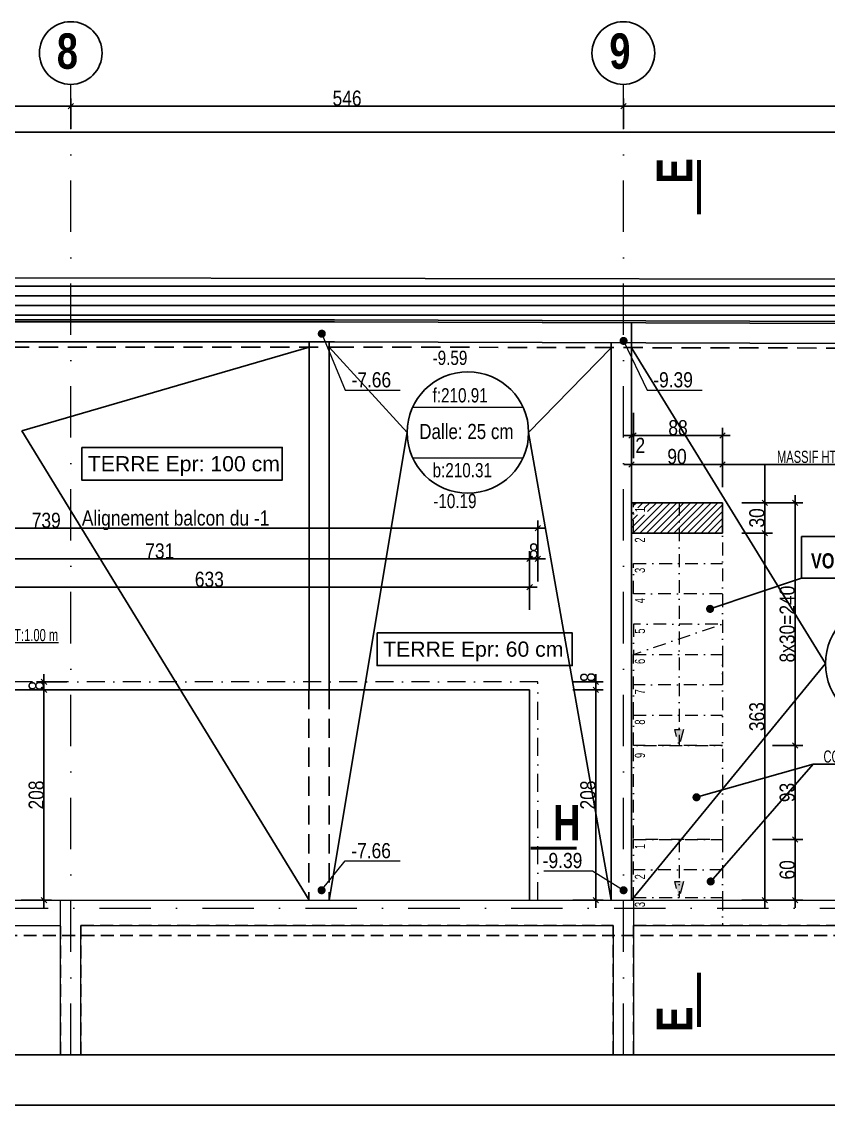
# Model space of a CAD drawing. Header units: centimetres. Extents: x 10776 to 19730, y -16504 to -13534.
# Drawn here: x 13501 to 14298, y -16504 to -15433 of the extents above; entities that cross this region are included whole.
import ezdxf
from ezdxf.enums import TextEntityAlignment as Align

# ---------------------------------------------------------------- set-up
doc = ezdxf.new("R2010")
doc.units = ezdxf.units.CM
doc.header["$PDMODE"] = 1
doc.header["$PDSIZE"] = -2
doc.linetypes.add('CACHEX2', pattern=[19.05, 12.7, -6.35])
doc.linetypes.add('TIRETPTX2', pattern=[50.8, 25.4, -12.7, 0, -12.7])
for name, color, linetype in [('01_cote_gen', 4, 'Continuous'), ('01_linteaux', 2, 'Continuous'), ('01_murs_sup', 2, 'CACHEX2'), ('01_poch_murs', 253, 'Continuous'), ('01_texte', 230, 'Continuous'), ('AA_COTES', 2, 'Continuous')]:
    doc.layers.add(name, color=color, linetype=linetype)
for name, color, linetype, lineweight in [('01_murs_coup', 5, 'Continuous', 60), ('01_PIEUX', 5, 'Continuous', 60), ('01_tram_axes', 2, 'TIRETPTX2', 9)]:
    doc.layers.add(name, color=color, linetype=linetype, lineweight=lineweight)
doc.styles.add('Arial Narrow', font='ARIALN.TTF')
doc.styles.add('Eurostile', font='')
doc.styles.add('impact', font='impact.ttf')
doc.styles.add('MATTE_TXT', font='arial.ttf')
doc.styles.add('STYLE2', font='ARIALN.TTF')
doc.styles.get('Eurostile').set_extended_font_data('Eurostile')
doc.dimstyles.new('JB50', dxfattribs={"dimscale": 0.1, "dimtxt": 150, "dimasz": 15, "dimexe": 0.1, "dimexo": 0.1, "dimgap": 0.09, "dimtad": 1, "dimdec": 1, "dimdsep": 46, "dimtxsty": 'STYLE2', "dimblk1": 'BOND_G', "dimblk2": 'BOND_D', "dimsah": 1, "dimcen": 1.5, "dimdle": 0.01, "dimse1": 1, "dimse2": 1, "dimclrd": 4, "dimclre": 2, "dimclrt": 6, "dimazin": 2, "dimtfac": 2.333333, "dimtdec": 1, "dimtix": 1, "dimtmove": 2, "dimatfit": 3, "dimldrblk": 'BOND_G', "dimfxl": 1, "dimtolj": 1, "dimtzin": 0, "dimarcsym": 0})
pattern_1 = [(45, (0, -7379.1836), (-3.367596, 3.367596), [])]

# ---------------------------------------------------------------- blocks, each defined once
blk = doc.blocks.new('BOND_G')
at = {"layer": 'AA_COTES', "color": 0}
for p, q in [((0, -5), (0, 15)), ((5, 0), (-5, 0)), ((1.77, 1.77), (-1.77, -1.77))]:
    blk.add_line(p, q, dxfattribs=at)
blk = doc.blocks.new('BOND_D')
at = {"layer": 'AA_COTES', "color": 0}
for p, q in [((5, 0), (-5, 0)), ((-1.77, -1.77), (1.77, 1.77)), ((0, 5), (0, -15))]:
    blk.add_line(p, q, dxfattribs=at)
blk = doc.blocks.new('*D2833')
at = {"layer": '01_poch_murs', "color": 4, "lineweight": -2, "transparency": 16777216}
blk.add_line((14265.2, -16242.7), (14265.2, -16299.7), dxfattribs=at)
at = {"layer": 'Defpoints', "color": 0, "lineweight": 0, "transparency": 16777216}
for p in [(14204.1, -16241.2), (14236.5, -16301.2), (14265.2, -16301.2)]:
    blk.add_point(p, dxfattribs=at)
at = {"layer": '01_poch_murs', "color": 4, "lineweight": -2, "transparency": 16777216, "xscale": 1.5, "yscale": 1.5, "zscale": 1.5}
for name, p, rotation in [('BOND_G', (14265.2, -16241.2), 90), ('BOND_D', (14265.2, -16301.2), 270)]:
    blk.add_blockref(name, p, dxfattribs=dict(at, rotation=rotation))
at = {"layer": '01_poch_murs', "color": 6, "lineweight": 0, "transparency": 16777216, "insert": (14257.5, -16271.2), "char_height": 15, "attachment_point": 5, "rotation": 90, "style": 'STYLE2'}
blk.add_mtext('\\A1;60', dxfattribs=at)
blk = doc.blocks.new('*D2834')
at = {"layer": '01_poch_murs', "color": 4, "lineweight": -2, "transparency": 16777216}
blk.add_line((14265.2, -16149.7), (14265.2, -16239.7), dxfattribs=at)
at = {"layer": 'Defpoints', "color": 0, "lineweight": 0, "transparency": 16777216}
for p in [(14189, -16148.2), (14189, -16241.2), (14265.2, -16241.2)]:
    blk.add_point(p, dxfattribs=at)
at = {"layer": '01_poch_murs', "color": 4, "lineweight": -2, "transparency": 16777216, "xscale": 1.5, "yscale": 1.5, "zscale": 1.5}
for name, p, rotation in [('BOND_G', (14265.2, -16148.2), 90), ('BOND_D', (14265.2, -16241.2), 270)]:
    blk.add_blockref(name, p, dxfattribs=dict(at, rotation=rotation))
at = {"layer": '01_poch_murs', "color": 6, "lineweight": 0, "transparency": 16777216, "insert": (14257.5, -16194.7), "char_height": 15, "attachment_point": 5, "rotation": 90, "style": 'STYLE2'}
blk.add_mtext('\\A1;93', dxfattribs=at)
blk = doc.blocks.new('*D2835')
at = {"layer": '01_poch_murs', "color": 4, "lineweight": -2, "transparency": 16777216}
blk.add_line((14265.2, -15909.7), (14265.2, -16146.7), dxfattribs=at)
at = {"layer": 'Defpoints', "color": 0, "lineweight": 0, "transparency": 16777216}
for p in [(14204.1, -15908.2), (14187.2, -16148.2), (14265.2, -16148.2)]:
    blk.add_point(p, dxfattribs=at)
at = {"layer": '01_poch_murs', "color": 4, "lineweight": -2, "transparency": 16777216, "xscale": 1.5, "yscale": 1.5, "zscale": 1.5}
for name, p, rotation in [('BOND_G', (14265.2, -15908.2), 90), ('BOND_D', (14265.2, -16148.2), 270)]:
    blk.add_blockref(name, p, dxfattribs=dict(at, rotation=rotation))
at = {"layer": '01_poch_murs', "color": 6, "lineweight": 0, "transparency": 16777216, "insert": (14257.5, -16028.2), "char_height": 15, "attachment_point": 5, "rotation": 90, "style": 'STYLE2'}
blk.add_mtext('\\A1;8x30=240', dxfattribs=at)
blk = doc.blocks.new('*D2836')
at = {"layer": '01_poch_murs', "color": 4, "lineweight": -2, "transparency": 16777216}
blk.add_line((14235.2, -15909.7), (14235.2, -15936.7), dxfattribs=at)
at = {"layer": 'Defpoints', "color": 0, "lineweight": 0, "transparency": 16777216}
for p in [(14199.1, -15908.2), (14199.1, -15938.2), (14235.2, -15938.2)]:
    blk.add_point(p, dxfattribs=at)
at = {"layer": '01_poch_murs', "color": 4, "lineweight": -2, "transparency": 16777216, "xscale": 1.5, "yscale": 1.5, "zscale": 1.5}
for name, p, rotation in [('BOND_G', (14235.2, -15908.2), 90), ('BOND_D', (14235.2, -15938.2), 270)]:
    blk.add_blockref(name, p, dxfattribs=dict(at, rotation=rotation))
at = {"layer": '01_poch_murs', "color": 6, "lineweight": 0, "transparency": 16777216, "insert": (14227.5, -15923.2), "char_height": 15, "attachment_point": 5, "rotation": 90, "style": 'STYLE2'}
blk.add_mtext('\\A1;30', dxfattribs=at)
blk = doc.blocks.new('*D2837')
at = {"layer": '01_poch_murs', "color": 4, "lineweight": -2, "transparency": 16777216}
blk.add_line((14235.2, -15939.7), (14235.2, -16299.7), dxfattribs=at)
at = {"layer": 'Defpoints', "color": 0, "lineweight": 0, "transparency": 16777216}
for p in [(14219.3, -15938.2), (14219.3, -16301.2), (14235.2, -16301.2)]:
    blk.add_point(p, dxfattribs=at)
at = {"layer": '01_poch_murs', "color": 4, "lineweight": -2, "transparency": 16777216, "xscale": 1.5, "yscale": 1.5, "zscale": 1.5}
for name, p, rotation in [('BOND_G', (14235.2, -15938.2), 90), ('BOND_D', (14235.2, -16301.2), 270)]:
    blk.add_blockref(name, p, dxfattribs=dict(at, rotation=rotation))
at = {"layer": '01_poch_murs', "color": 6, "lineweight": 0, "transparency": 16777216, "insert": (14227.5, -16119.7), "char_height": 15, "attachment_point": 5, "rotation": 90, "style": 'STYLE2'}
blk.add_mtext('\\A1;363', dxfattribs=at)
blk = doc.blocks.new('*D2838')
at = {"layer": '01_poch_murs', "color": 4, "lineweight": -2, "transparency": 16777216}
for p, q in [((14102, -15841.8), (14100.5, -15841.8)), ((14103.5, -15841.8), (14105.5, -15841.8)), ((14107, -15841.8), (14108.5, -15841.8))]:
    blk.add_line(p, q, dxfattribs=at)
at = {"layer": 'Defpoints', "color": 0, "lineweight": 0, "transparency": 16777216}
for p in [(14105.5, -15841.8), (14103.5, -15883.9), (14105.5, -15885.9)]:
    blk.add_point(p, dxfattribs=at)
at = {"layer": '01_poch_murs', "color": 4, "lineweight": -2, "transparency": 16777216, "xscale": 1.5, "yscale": 1.5, "zscale": 1.5}
blk.add_blockref('BOND_G', (14103.5, -15841.8), dxfattribs=at)
at = {"layer": '01_poch_murs', "color": 4, "lineweight": -2, "transparency": 16777216, "xscale": 1.5, "yscale": 1.5, "zscale": 1.5, "rotation": 180}
blk.add_blockref('BOND_D', (14105.5, -15841.8), dxfattribs=at)
at = {"layer": '01_poch_murs', "color": 6, "lineweight": 0, "transparency": 16777216, "insert": (14112.2, -15851.5), "char_height": 15, "attachment_point": 5, "style": 'STYLE2'}
blk.add_mtext('\\A1;2', dxfattribs=at)
blk = doc.blocks.new('*D2839')
at = {"layer": '01_poch_murs', "color": 4, "lineweight": -2, "transparency": 16777216}
blk.add_line((14107, -15841.8), (14192, -15841.8), dxfattribs=at)
at = {"layer": 'Defpoints', "color": 0, "lineweight": 0, "transparency": 16777216}
for p in [(14193.5, -15841.8), (14105.5, -15849.3), (14193.5, -15906.2)]:
    blk.add_point(p, dxfattribs=at)
at = {"layer": '01_poch_murs', "color": 4, "lineweight": -2, "transparency": 16777216, "xscale": 1.5, "yscale": 1.5, "zscale": 1.5, "rotation": 180}
blk.add_blockref('BOND_G', (14105.5, -15841.8), dxfattribs=at)
at = {"layer": '01_poch_murs', "color": 4, "lineweight": -2, "transparency": 16777216, "xscale": 1.5, "yscale": 1.5, "zscale": 1.5}
blk.add_blockref('BOND_D', (14193.5, -15841.8), dxfattribs=at)
at = {"layer": '01_poch_murs', "color": 6, "lineweight": 0, "transparency": 16777216, "insert": (14149.5, -15834.1), "char_height": 15, "attachment_point": 5, "style": 'STYLE2'}
blk.add_mtext('\\A1;88', dxfattribs=at)
blk = doc.blocks.new('*D2871')
at = {"layer": '01_poch_murs', "color": 4, "lineweight": -2, "transparency": 16777216}
blk.add_line((14068.2, -16086.7), (14068.2, -16091.7), dxfattribs=at)
at = {"layer": 'Defpoints', "color": 0, "lineweight": 0, "transparency": 16777216}
for p in [(13979.9, -16093.2), (14040.3, -16085.2), (14068.2, -16093.2)]:
    blk.add_point(p, dxfattribs=at)
at = {"layer": '01_poch_murs', "color": 4, "lineweight": -2, "transparency": 16777216, "xscale": 1.5, "yscale": 1.5, "zscale": 1.5}
for name, p, rotation in [('BOND_G', (14068.2, -16085.2), 90), ('BOND_D', (14068.2, -16093.2), 270)]:
    blk.add_blockref(name, p, dxfattribs=dict(at, rotation=rotation))
at = {"layer": '01_poch_murs', "color": 6, "lineweight": 0, "transparency": 16777216, "insert": (14060.5, -16080.8), "char_height": 15, "attachment_point": 5, "rotation": 90, "style": 'STYLE2'}
blk.add_mtext('\\A1;8', dxfattribs=at)
blk = doc.blocks.new('*D2872')
at = {"layer": '01_poch_murs', "color": 4, "lineweight": -2, "transparency": 16777216}
blk.add_line((14068.2, -16094.7), (14068.2, -16299.7), dxfattribs=at)
at = {"layer": 'Defpoints', "color": 0, "lineweight": 0, "transparency": 16777216}
for p in [(13976.7, -16093.2), (13982.8, -16301.2), (14068.2, -16301.2)]:
    blk.add_point(p, dxfattribs=at)
at = {"layer": '01_poch_murs', "color": 4, "lineweight": -2, "transparency": 16777216, "xscale": 1.5, "yscale": 1.5, "zscale": 1.5}
for name, p, rotation in [('BOND_G', (14068.2, -16093.2), 90), ('BOND_D', (14068.2, -16301.2), 270)]:
    blk.add_blockref(name, p, dxfattribs=dict(at, rotation=rotation))
at = {"layer": '01_poch_murs', "color": 6, "lineweight": 0, "transparency": 16777216, "insert": (14060.5, -16197.2), "char_height": 15, "attachment_point": 5, "rotation": 90, "style": 'STYLE2'}
blk.add_mtext('\\A1;208', dxfattribs=at)
blk = doc.blocks.new('*D2875')
at = {"layer": '01_poch_murs', "color": 4, "lineweight": -2, "transparency": 16777216}
blk.add_line((13273.4, -15963.7), (14001.4, -15963.7), dxfattribs=at)
at = {"layer": 'Defpoints', "color": 0, "lineweight": 0, "transparency": 16777216}
for p in [(13271.9, -15959.6), (14002.9, -15963.7), (14002.9, -16014.1)]:
    blk.add_point(p, dxfattribs=at)
at = {"layer": '01_poch_murs', "color": 4, "lineweight": -2, "transparency": 16777216, "xscale": 1.5, "yscale": 1.5, "zscale": 1.5, "rotation": 180}
blk.add_blockref('BOND_G', (13271.9, -15963.7), dxfattribs=at)
at = {"layer": '01_poch_murs', "color": 4, "lineweight": -2, "transparency": 16777216, "xscale": 1.5, "yscale": 1.5, "zscale": 1.5}
blk.add_blockref('BOND_D', (14002.9, -15963.7), dxfattribs=at)
at = {"layer": '01_poch_murs', "color": 6, "lineweight": 0, "transparency": 16777216, "insert": (13637.4, -15956), "char_height": 15, "attachment_point": 5, "style": 'STYLE2'}
blk.add_mtext('\\A1;731', dxfattribs=at)
blk = doc.blocks.new('*D2876')
at = {"layer": '01_poch_murs', "color": 4, "lineweight": -2, "transparency": 16777216}
for p, q in [((14001.4, -15963.7), (13999.9, -15963.7)), ((14010.9, -15963.7), (14002.9, -15963.7)), ((14012.4, -15963.7), (14013.9, -15963.7))]:
    blk.add_line(p, q, dxfattribs=at)
at = {"layer": 'Defpoints', "color": 0, "lineweight": 0, "transparency": 16777216}
for p in [(14002.9, -15963.7), (14010.9, -16059.5), (14002.9, -16067.5)]:
    blk.add_point(p, dxfattribs=at)
at = {"layer": '01_poch_murs', "color": 4, "lineweight": -2, "transparency": 16777216, "xscale": 1.5, "yscale": 1.5, "zscale": 1.5}
blk.add_blockref('BOND_D', (14002.9, -15963.7), dxfattribs=at)
at = {"layer": '01_poch_murs', "color": 4, "lineweight": -2, "transparency": 16777216, "xscale": 1.5, "yscale": 1.5, "zscale": 1.5, "rotation": 180}
blk.add_blockref('BOND_G', (14010.9, -15963.7), dxfattribs=at)
at = {"layer": '01_poch_murs', "color": 6, "lineweight": 0, "transparency": 16777216, "insert": (14006.9, -15956), "char_height": 15, "attachment_point": 5, "style": 'STYLE2'}
blk.add_mtext('\\A1;8', dxfattribs=at)
blk = doc.blocks.new('*D2877')
at = {"layer": '01_poch_murs', "color": 4, "lineweight": -2, "transparency": 16777216}
blk.add_line((13273.4, -15933.4), (14009.4, -15933.4), dxfattribs=at)
at = {"layer": 'Defpoints', "color": 0, "lineweight": 0, "transparency": 16777216}
for p in [(14010.9, -15933.4), (13271.9, -15956.2), (14010.9, -15986.2)]:
    blk.add_point(p, dxfattribs=at)
at = {"layer": '01_poch_murs', "color": 4, "lineweight": -2, "transparency": 16777216, "xscale": 1.5, "yscale": 1.5, "zscale": 1.5, "rotation": 180}
blk.add_blockref('BOND_G', (13271.9, -15933.4), dxfattribs=at)
at = {"layer": '01_poch_murs', "color": 4, "lineweight": -2, "transparency": 16777216, "xscale": 1.5, "yscale": 1.5, "zscale": 1.5}
blk.add_blockref('BOND_D', (14010.9, -15933.4), dxfattribs=at)
at = {"layer": '01_poch_murs', "color": 6, "lineweight": 0, "transparency": 16777216, "insert": (13525.2, -15925.7), "char_height": 15, "attachment_point": 5, "style": 'STYLE2'}
blk.add_mtext('\\A1;739', dxfattribs=at)
blk = doc.blocks.new('*D2927')
at = {"layer": '01_poch_murs', "color": 4, "lineweight": -2, "transparency": 16777216}
blk.add_line((14105, -15870.3), (14192, -15870.3), dxfattribs=at)
at = {"layer": 'Defpoints', "color": 0, "lineweight": 0, "transparency": 16777216}
for p in [(14193.5, -15864.3), (14193.5, -15870.3), (14103.5, -15880.8)]:
    blk.add_point(p, dxfattribs=at)
at = {"layer": '01_poch_murs', "color": 4, "lineweight": -2, "transparency": 16777216, "xscale": 1.5, "yscale": 1.5, "zscale": 1.5, "rotation": 180}
blk.add_blockref('BOND_G', (14103.5, -15870.3), dxfattribs=at)
at = {"layer": '01_poch_murs', "color": 4, "lineweight": -2, "transparency": 16777216, "xscale": 1.5, "yscale": 1.5, "zscale": 1.5}
blk.add_blockref('BOND_D', (14193.5, -15870.3), dxfattribs=at)
at = {"layer": '01_poch_murs', "color": 6, "lineweight": 0, "transparency": 16777216, "insert": (14148.5, -15862.6), "char_height": 15, "attachment_point": 5, "style": 'STYLE2'}
blk.add_mtext('\\A1;90', dxfattribs=at)
blk = doc.blocks.new('*D2792')
at = {"layer": '01_cote_gen', "color": 4, "lineweight": -2, "transparency": 16777216}
blk.add_line((14097, -15516), (14628, -15516), dxfattribs=at)
at = {"layer": 'Defpoints', "color": 0, "lineweight": 0, "transparency": 16777216}
for p in [(14629.5, -15516), (14095.5, -15630.8), (14629.5, -15630.8)]:
    blk.add_point(p, dxfattribs=at)
at = {"layer": '01_cote_gen', "color": 4, "lineweight": -2, "transparency": 16777216, "xscale": 1.5, "yscale": 1.5, "zscale": 1.5, "rotation": 180}
blk.add_blockref('BOND_G', (14095.5, -15516), dxfattribs=at)
at = {"layer": '01_cote_gen', "color": 4, "lineweight": -2, "transparency": 16777216, "xscale": 1.5, "yscale": 1.5, "zscale": 1.5}
blk.add_blockref('BOND_D', (14629.5, -15516), dxfattribs=at)
at = {"layer": '01_cote_gen', "color": 6, "transparency": 16777216, "insert": (14362.5, -15508.3), "char_height": 15, "attachment_point": 5, "style": 'STYLE2'}
blk.add_mtext('\\A1;534', dxfattribs=at)
blk = doc.blocks.new('*D2793')
at = {"layer": '01_cote_gen', "color": 4, "lineweight": -2, "transparency": 16777216}
blk.add_line((13551, -15516), (14094, -15516), dxfattribs=at)
at = {"layer": 'Defpoints', "color": 0, "lineweight": 0, "transparency": 16777216}
for p in [(14095.5, -15516), (13549.5, -15538.5), (14095.5, -15563.1)]:
    blk.add_point(p, dxfattribs=at)
at = {"layer": '01_cote_gen', "color": 4, "lineweight": -2, "transparency": 16777216, "xscale": 1.5, "yscale": 1.5, "zscale": 1.5, "rotation": 180}
blk.add_blockref('BOND_G', (13549.5, -15516), dxfattribs=at)
at = {"layer": '01_cote_gen', "color": 4, "lineweight": -2, "transparency": 16777216, "xscale": 1.5, "yscale": 1.5, "zscale": 1.5}
blk.add_blockref('BOND_D', (14095.5, -15516), dxfattribs=at)
at = {"layer": '01_cote_gen', "color": 6, "transparency": 16777216, "insert": (13822.5, -15508.3), "char_height": 15, "attachment_point": 5, "style": 'STYLE2'}
blk.add_mtext('\\A1;546', dxfattribs=at)
blk = doc.blocks.new('*D2796')
at = {"layer": '01_cote_gen', "color": 4, "lineweight": -2, "transparency": 16777216}
blk.add_line((13271.4, -15516), (13548, -15516), dxfattribs=at)
at = {"layer": 'Defpoints', "color": 0, "lineweight": 0, "transparency": 16777216}
for p in [(13549.5, -15516), (13269.9, -15633.2), (13549.5, -15633.2)]:
    blk.add_point(p, dxfattribs=at)
at = {"layer": '01_cote_gen', "color": 4, "lineweight": -2, "transparency": 16777216, "xscale": 1.5, "yscale": 1.5, "zscale": 1.5, "rotation": 180}
blk.add_blockref('BOND_G', (13269.9, -15516), dxfattribs=at)
at = {"layer": '01_cote_gen', "color": 4, "lineweight": -2, "transparency": 16777216, "xscale": 1.5, "yscale": 1.5, "zscale": 1.5}
blk.add_blockref('BOND_D', (13549.5, -15516), dxfattribs=at)
at = {"layer": '01_cote_gen', "color": 6, "transparency": 16777216, "insert": (13409.7, -15508.3), "char_height": 15, "attachment_point": 5, "style": 'STYLE2'}
blk.add_mtext('\\A1;279.6', dxfattribs=at)
blk = doc.blocks.new('*D2805')
at = {"layer": '01_cote_gen', "color": 4, "lineweight": -2, "transparency": 16777216}
blk.add_line((12684.3, -15541.9), (16282, -15541.9), dxfattribs=at)
at = {"layer": 'Defpoints', "color": 0, "lineweight": 0, "transparency": 16777216}
for p in [(16283.5, -15541.9), (12682.8, -15729.8), (16283.5, -15731)]:
    blk.add_point(p, dxfattribs=at)
at = {"layer": '01_cote_gen', "color": 4, "lineweight": -2, "transparency": 16777216, "xscale": 1.5, "yscale": 1.5, "zscale": 1.5, "rotation": 180}
blk.add_blockref('BOND_G', (12682.8, -15541.9), dxfattribs=at)
at = {"layer": '01_cote_gen', "color": 4, "lineweight": -2, "transparency": 16777216, "xscale": 1.5, "yscale": 1.5, "zscale": 1.5}
blk.add_blockref('BOND_D', (16283.5, -15541.9), dxfattribs=at)
at = {"layer": '01_cote_gen', "color": 6, "lineweight": 0, "transparency": 16777216, "insert": (14483.1, -15534.3), "char_height": 15, "attachment_point": 5, "style": 'STYLE2'}
blk.add_mtext('\\A1;3600.7', dxfattribs=at)
blk = doc.blocks.new('*D2867')
at = {"layer": '01_cote_gen', "color": 4, "lineweight": -2, "ltscale": 0.1, "transparency": 16777216}
blk.add_line((13371.4, -15991.6), (14001.4, -15991.6), dxfattribs=at)
at = {"layer": 'Defpoints', "color": 0, "lineweight": 0, "ltscale": 0.1, "transparency": 16777216}
for p in [(14002.9, -15991.6), (13369.9, -15999.1), (14002.9, -16078.9)]:
    blk.add_point(p, dxfattribs=at)
at = {"layer": '01_cote_gen', "color": 4, "lineweight": -2, "ltscale": 0.1, "transparency": 16777216, "xscale": 1.5, "yscale": 1.5, "zscale": 1.5, "rotation": 180}
blk.add_blockref('BOND_G', (13369.9, -15991.6), dxfattribs=at)
at = {"layer": '01_cote_gen', "color": 4, "lineweight": -2, "ltscale": 0.1, "transparency": 16777216, "xscale": 1.5, "yscale": 1.5, "zscale": 1.5}
blk.add_blockref('BOND_D', (14002.9, -15991.6), dxfattribs=at)
at = {"layer": '01_cote_gen', "color": 6, "ltscale": 0.1, "transparency": 16777216, "insert": (13686.4, -15984), "char_height": 15, "attachment_point": 5, "style": 'STYLE2'}
blk.add_mtext('\\A1;633', dxfattribs=at)
blk = doc.blocks.new('*D2971')
at = {"layer": '01_cote_gen', "color": 4, "lineweight": -2, "transparency": 16777216}
for p, q in [((13523, -16083.7), (13523, -16082.2)), ((13523, -16085.2), (13523, -16093.2)), ((13523, -16094.7), (13523, -16096.2))]:
    blk.add_line(p, q, dxfattribs=at)
at = {"layer": 'Defpoints', "color": 0, "lineweight": 0, "transparency": 16777216}
for p in [(13510.4, -16085.2), (13510.4, -16093.2), (13523, -16093.2)]:
    blk.add_point(p, dxfattribs=at)
at = {"layer": '01_cote_gen', "color": 4, "lineweight": -2, "transparency": 16777216, "xscale": 1.5, "yscale": 1.5, "zscale": 1.5}
for name, p, rotation in [('BOND_G', (13523, -16085.2), 270), ('BOND_D', (13523, -16093.2), 90)]:
    blk.add_blockref(name, p, dxfattribs=dict(at, rotation=rotation))
at = {"layer": '01_cote_gen', "color": 6, "lineweight": 0, "transparency": 16777216, "insert": (13515.4, -16089.2), "char_height": 15, "attachment_point": 5, "rotation": 90, "style": 'STYLE2'}
blk.add_mtext('\\A1;8', dxfattribs=at)
blk = doc.blocks.new('*D3297')
at = {"layer": '01_cote_gen', "color": 4, "lineweight": -2, "transparency": 16777216}
blk.add_line((13523, -16094.7), (13523, -16299.7), dxfattribs=at)
at = {"layer": 'Defpoints', "color": 0, "lineweight": 0, "transparency": 16777216}
for p in [(13530.5, -16093.2), (13523, -16301.2), (13524.8, -16301.2)]:
    blk.add_point(p, dxfattribs=at)
at = {"layer": '01_cote_gen', "color": 4, "lineweight": -2, "transparency": 16777216, "xscale": 1.5, "yscale": 1.5, "zscale": 1.5}
for name, p, rotation in [('BOND_G', (13523, -16093.2), 90), ('BOND_D', (13523, -16301.2), 270)]:
    blk.add_blockref(name, p, dxfattribs=dict(at, rotation=rotation))
at = {"layer": '01_cote_gen', "color": 6, "lineweight": 0, "transparency": 16777216, "insert": (13515.4, -16197.2), "char_height": 15, "attachment_point": 5, "rotation": 90, "style": 'STYLE2'}
blk.add_mtext('\\A1;208', dxfattribs=at)

msp = doc.modelspace()

# ---------------------------------------------------------------- hatches: boundary and pattern name
at = {"layer": '01_poch_murs'}
h = msp.add_hatch(dxfattribs=at)
h.set_pattern_fill('ANSI31', color=256, scale=3, angle=135)
h.set_pattern_definition([(180, (-2520.182, -16570.418), (-2e-15, -9.525), [])])
h.paths.add_polyline_path([(12672.87, -15686.66), (12093.87, -15689.16), (12093.87, -15730.89), (12466.92, -15728.26), (12672.87, -15727.83)])
h.paths.add_polyline_path([(12690.87, -15686.58), (12672.87, -15686.66), (12672.87, -15727.83), (12690.87, -15727.8)])
h.paths.add_polyline_path([(13269.87, -15685.45), (13042.92, -15685.06), (12690.87, -15686.58), (12690.87, -15727.8), (12974.92, -15727.22), (13269.87, -15727.22)])
h.paths.add_polyline_path([(13549.47, -15685.92), (13269.87, -15685.45), (13269.87, -15727.22), (13549.47, -15727.22)])
h.paths.add_polyline_path([(14095.47, -15686.84), (13549.47, -15685.92), (13549.47, -15727.22), (13810.09, -15727.22), (14095.47, -15728.16)])
h.paths.add_polyline_path([(14629.47, -15687.75), (14095.47, -15686.84), (14095.47, -15728.16), (14629.47, -15729.92)])
h.paths.add_polyline_path([(14909.47, -15688.22), (14629.47, -15687.75), (14629.47, -15729.92), (14647.82, -15729.98), (14909.47, -15729.78)])
h.paths.add_polyline_path([(15524.77, -15689.26), (14909.47, -15688.22), (14909.47, -15729.78), (15524.77, -15729.33)])
h.paths.add_polyline_path([(15672.47, -15689.51), (15524.77, -15689.26), (15524.77, -15729.33), (15672.47, -15729.22)])
h.paths.add_polyline_path([(16275.47, -15689.08), (15886.53, -15689.87), (15672.47, -15689.51), (15672.47, -15729.22), (15724.12, -15729.18), (16275.47, -15728.99)])
h.paths.add_polyline_path([(16889.47, -15687.82), (16293.47, -15689.04), (16293.47, -15728.98), (16889.47, -15728.77)])
h.paths.add_polyline_path([(16293.47, -15689.04), (16275.47, -15689.08), (16275.47, -15728.99), (16293.47, -15728.98)])
h.paths.add_polyline_path([(16939.47, -15687.72), (16889.47, -15687.82), (16889.47, -15728.77), (16939.47, -15728.75)])
h.paths.add_polyline_path([(17313.47, -15687.1), (17242.42, -15687.1), (16939.47, -15687.72), (16939.47, -15728.75), (17313.47, -15728.62)])
h.paths.add_polyline_path([(17913.43, -15687.43), (17660.92, -15687.1), (17313.47, -15687.1), (17313.47, -15728.62), (17670.01, -15728.49), (17913.43, -15729.65)])
h.paths.add_polyline_path([(18423.43, -15688.1), (17913.43, -15687.43), (17913.43, -15729.65), (18423.43, -15732.08)])
h.paths.add_polyline_path([(18601.06, -15688.33), (18423.43, -15688.1), (18423.43, -15732.08), (18600.93, -15732.93)])
h.paths.add_polyline_path([(14337.73, -15718.62), (14501.49, -15718.62), (14501.49, -15695.36), (14337.73, -15695.36)], flags=24)
h.paths.add_polyline_path([(17048.94, -15718.62), (17212.7, -15718.62), (17212.7, -15695.36), (17048.94, -15695.36)], flags=24)
h = msp.add_hatch(dxfattribs=at)
h.set_pattern_fill('ANSI31', color=256, scale=3, angle=135)
h.set_pattern_definition([(180, (-2520.182, -16570.418), (-2e-15, -9.525), [])])
h.paths.add_polyline_path([(12672.87, -15686.66), (12093.87, -15689.16), (12093.87, -15730.89), (12466.92, -15728.26), (12672.87, -15727.83)])
h.paths.add_polyline_path([(12690.87, -15686.58), (12672.87, -15686.66), (12672.87, -15727.83), (12690.87, -15727.8)])
h.paths.add_polyline_path([(13269.87, -15685.45), (13042.92, -15685.06), (12690.87, -15686.58), (12690.87, -15727.8), (12974.92, -15727.22), (13269.87, -15727.22)])
h.paths.add_polyline_path([(13549.47, -15685.92), (13269.87, -15685.45), (13269.87, -15727.22), (13549.47, -15727.22)])
h.paths.add_polyline_path([(14095.47, -15686.84), (13549.47, -15685.92), (13549.47, -15727.22), (13810.09, -15727.22), (14095.47, -15728.16)])
h.paths.add_polyline_path([(14629.47, -15687.75), (14095.47, -15686.84), (14095.47, -15728.16), (14629.47, -15729.92)])
h.paths.add_polyline_path([(14909.47, -15688.22), (14629.47, -15687.75), (14629.47, -15729.92), (14647.82, -15729.98), (14909.47, -15729.78)])
h.paths.add_polyline_path([(15524.77, -15689.26), (14909.47, -15688.22), (14909.47, -15729.78), (15524.77, -15729.33)])
h.paths.add_polyline_path([(15672.47, -15689.51), (15524.77, -15689.26), (15524.77, -15729.33), (15672.47, -15729.22)])
h.paths.add_polyline_path([(16275.47, -15689.08), (15886.53, -15689.87), (15672.47, -15689.51), (15672.47, -15729.22), (15724.12, -15729.18), (16275.47, -15728.99)])
h.paths.add_polyline_path([(16889.47, -15687.82), (16293.47, -15689.04), (16293.47, -15728.98), (16889.47, -15728.77)])
h.paths.add_polyline_path([(16293.47, -15689.04), (16275.47, -15689.08), (16275.47, -15728.99), (16293.47, -15728.98)])
h.paths.add_polyline_path([(16939.47, -15687.72), (16889.47, -15687.82), (16889.47, -15728.77), (16939.47, -15728.75)])
h.paths.add_polyline_path([(17313.47, -15687.1), (17242.42, -15687.1), (16939.47, -15687.72), (16939.47, -15728.75), (17313.47, -15728.62)])
h.paths.add_polyline_path([(17913.43, -15687.43), (17660.92, -15687.1), (17313.47, -15687.1), (17313.47, -15728.62), (17670.01, -15728.49), (17913.43, -15729.65)])
h.paths.add_polyline_path([(18423.43, -15688.1), (17913.43, -15687.43), (17913.43, -15729.65), (18423.43, -15732.08)])
h.paths.add_polyline_path([(18601.06, -15688.33), (18423.43, -15688.1), (18423.43, -15732.08), (18600.93, -15732.93)])
h.paths.add_polyline_path([(14337.73, -15718.62), (14501.49, -15718.62), (14501.49, -15695.36), (14337.73, -15695.36)], flags=24)
h.paths.add_polyline_path([(17048.94, -15718.62), (17212.7, -15718.62), (17212.7, -15695.36), (17048.94, -15695.36)], flags=24)
at = {"layer": '01_poch_murs', "lineweight": 0}
h = msp.add_hatch(dxfattribs=at)
h.set_pattern_fill('ANSI31', color=256, scale=1.5)
h.set_pattern_definition(pattern_1)
h.paths.add_polyline_path([(14150.49, -15908.15), (14105.47, -15908.15), (14105.47, -15938.15), (14150.49, -15938.15)])
h.paths.add_polyline_path([(14193.47, -15908.15), (14150.49, -15908.15), (14150.49, -15938.15), (14193.47, -15938.15)])
h.paths.add_polyline_path([(14119.36, -15920.15), (14119.36, -15913.15), (14104.3, -15913.15), (14104.3, -15920.15)])
h = msp.add_hatch(dxfattribs=at)
h.set_pattern_fill('ANSI31', color=256, scale=1.5)
h.set_pattern_definition(pattern_1)
h.paths.add_polyline_path([(14105.47, -15913.15), (14103.47, -15913.15), (14103.47, -15938.15), (14105.47, -15938.15)])
at = {"layer": '01_tram_axes', "ltscale": 0.5}
for points in [[(14154.76, -16132.28), (14150.51, -16148.15), (14146.25, -16132.28)], [(14154.76, -16282.68), (14150.51, -16298.56), (14146.25, -16282.68)]]:
    msp.add_hatch(color=256, dxfattribs=at).paths.add_polyline_path(points)

# ---------------------------------------------------------------- linework, layer by layer
at = {"layer": '01_cote_gen'}
msp.add_line((18679.76, -16504.04), (10775.83, -16504.04), dxfattribs=at)
at = {"layer": '01_linteaux'}
for p, q in [((15886.53, -15689.87), (13042.92, -15685.06)), ((15886.53, -15689.87), (13042.92, -15685.06)), ((12974.92, -15727.22), (13810.09, -15727.22)), ((12974.92, -15727.22), (13810.09, -15727.22)), ((12974.92, -15729.22), (13810.09, -15729.22)), ((13810.09, -15727.22), (14647.82, -15729.98)), ((13810.09, -15729.22), (14647.81, -15731.98)), ((14103.47, -15730.18), (14103.47, -16301.15)), ((12974.95, -15749.22), (13810.09, -15749.22)), ((13784.9, -15749.22), (13784.9, -16093.15)), ((13804.9, -15749.22), (13804.9, -16093.15)), ((13810.02, -15749.22), (14647.79, -15751.98)), ((14083.47, -15750.12), (14083.47, -16301.15)), ((14103.47, -15908.15), (14193.47, -15908.15)), ((14193.47, -15908.15), (14193.47, -15938.15)), ((14103.47, -15938.15), (14193.47, -15938.15)), ((14002.89, -16093.15), (13369.89, -16093.15)), ((14002.89, -16301.15), (14002.89, -16093.15))]:
    msp.add_line(p, q, dxfattribs=at)
at = {"layer": '01_linteaux', "linetype": 'CACHEX2', "ltscale": 1.5}
for p, q in [((12974.92, -15754.22), (13810.09, -15754.22)), ((13810, -15754.22), (14647.78, -15755.98)), ((13784.69, -16093.15), (13784.69, -16301.15)), ((13804.69, -16093.15), (13804.69, -16301.15))]:
    msp.add_line(p, q, dxfattribs=at)
at = {"layer": '01_murs_coup', "linetype": 'Continuous', "lineweight": 5}
for p, q in [((13887.36, -15813.72), (13996.38, -15813.72)), ((13887.36, -15863.87), (13996.38, -15863.87))]:
    msp.add_line(p, q, dxfattribs=at)
at = {"layer": '01_murs_coup', "lineweight": 5}
for p, q in [((12682.87, -16301.15), (14919.47, -16301.15)), ((13279.74, -16326.15), (13539.47, -16326.15)), ((14105.47, -16326.15), (14619.47, -16326.15))]:
    msp.add_line(p, q, dxfattribs=at)
at = {"layer": '01_murs_coup', "lineweight": 18}
for p, q in [((13539.47, -16454.04), (13539.47, -16301.15)), ((14105.47, -16301.15), (14105.47, -16454.04)), ((13559.47, -16326.15), (14085.47, -16326.15)), ((13559.47, -16454.04), (13559.47, -16326.15)), ((14085.47, -16326.15), (14085.47, -16454.04))]:
    msp.add_line(p, q, dxfattribs=at)
at = {"layer": '01_murs_sup'}
for p, q in [((13539.47, -16454.04), (13539.47, -16326.15)), ((13559.47, -16454.04), (13559.47, -16326.15)), ((13559.47, -16326.15), (14085.47, -16326.15)), ((14085.47, -16326.15), (14085.47, -16454.04)), ((14105.47, -16326.15), (14105.47, -16454.04)), ((14105.47, -16326.15), (14619.47, -16326.15)), ((12702.87, -16336.15), (14899.47, -16336.15))]:
    msp.add_line(p, q, dxfattribs=at)
at = {"layer": '01_PIEUX', "linetype": 'Continuous', "lineweight": 5}
msp.add_line((12974.92, -15729.22), (13810.09, -15729.22), dxfattribs=at)
at = {"layer": '01_poch_murs', "lineweight": 0}
msp.add_line((13369.39, -16046.54), (13537.33, -16046.54), dxfattribs=at)
at = {"layer": '01_texte', "lineweight": 0}
for p, q in [((13797.5, -15741.07), (13820.7, -15796.75)), ((14095.68, -15748.19), (14118.88, -15796.75)), ((13820.7, -15796.75), (13875.01, -15796.75)), ((14118.88, -15796.75), (14173.2, -15796.75)), ((13797.28, -16291.38), (13820.48, -16262.37)), ((13820.48, -16262.37), (13874.8, -16262.37)), ((14016.98, -16272.09), (14064.97, -16272.09)), ((14064.97, -16272.09), (14095.68, -16291.38))]:
    msp.add_line(p, q, dxfattribs=at)
at = {"layer": '01_texte'}
for p, q in [((13500.96, -15837.01), (13784.9, -15754.22)), ((13500.96, -15837.01), (13784.9, -15754.22)), ((13881.87, -15838.79), (13804.9, -15754.22)), ((14001.87, -15838.79), (14083.47, -15755.12)), ((14295.26, -16067.32), (14103.47, -15755.18)), ((14295.26, -16067.32), (14103.47, -15755.18)), ((13500.96, -15837.01), (13784.9, -16301.15)), ((13500.96, -15837.01), (13784.9, -16301.15)), ((13881.87, -15838.79), (13804.9, -16301.15)), ((14001.87, -15838.79), (14083.47, -16301.15)), ((14200.97, -15870.3), (14235.18, -15870.3)), ((14235.18, -15870.3), (14344.74, -15870.3)), ((14235.18, -15900.65), (14235.18, -15870.3)), ((14271.65, -15982.88), (14181.21, -16013.15)), ((14282.54, -15982.88), (14377.43, -15982.88)), ((14295.26, -16067.32), (14103.47, -16301.15)), ((14295.26, -16067.32), (14103.47, -16301.15)), ((14282.96, -16166.58), (14167.77, -16199.48)), ((14282.96, -16166.58), (14181.81, -16282.69)), ((14282.96, -16166.58), (14392.52, -16166.58)), ((18679.76, -16454.04), (10825.83, -16454.04))]:
    msp.add_line(p, q, dxfattribs=at)
for points, const_width in [([(14170.18, -15569.2), (14170.18, -15622.96)], 4), ([(14049.23, -16249.77), (14003.97, -16249.77)], 3), ([(14170.18, -16372.89), (14170.18, -16426.66)], 4)]:
    msp.add_lwpolyline(points, dxfattribs=dict(at, const_width=const_width))
at = {"layer": '01_texte', "lineweight": 0, "const_width": 4}
for points in [[(13795.5, -15741.07, 1), (13799.5, -15741.07, 1)], [(14093.68, -15748.19, 1), (14097.68, -15748.19, 1)], [(13795.28, -16291.38, 1), (13799.28, -16291.38, 1)], [(14093.68, -16291.38, 1), (14097.68, -16291.38, 1)]]:
    msp.add_lwpolyline(points, format="xyb", close=True, dxfattribs=at)
at = {"layer": '01_texte'}
for points in [[(13560.35, -15853.54), (13758.43, -15853.54), (13758.43, -15885.83), (13560.35, -15885.83)], [(13560.35, -15853.54), (13758.43, -15853.54), (13758.43, -15885.83), (13560.35, -15885.83)], [(14271.65, -15941.72), (14377.43, -15941.72), (14377.43, -15982.88), (14271.65, -15982.88)], [(13852.15, -16036.85), (14044.94, -16036.85), (14044.94, -16069.15), (13852.15, -16069.15)]]:
    msp.add_lwpolyline(points, close=True, dxfattribs=at)
at = {"layer": '01_texte', "const_width": 4}
for points in [[(14179.21, -16013.15, 1), (14183.21, -16013.15, 1)], [(14165.77, -16199.48, 1), (14169.77, -16199.48, 1)], [(14179.81, -16282.69, 1), (14183.81, -16282.69, 1)]]:
    msp.add_lwpolyline(points, format="xyb", close=True, dxfattribs=at)
at = {"layer": '01_texte'}
for centre, radius in [((13549.47, -15463.52), 30.98), ((14095.47, -15463.52), 30.98), ((13941.87, -15838.79), 60), ((14355.26, -16067.32), 60), ((14355.26, -16067.32), 60)]:
    msp.add_circle(centre, radius, dxfattribs=at)
at = {"layer": '01_tram_axes', "ltscale": 2}
for p, q in [((13549.47, -16454.04), (13549.47, -15494.5)), ((14095.47, -16454.04), (14095.47, -15494.5)), ((11035.37, -16309.15), (18519.75, -16309.15))]:
    msp.add_line(p, q, dxfattribs=at)
at = {"layer": '01_tram_axes', "ltscale": 0.5}
for p, q in [((14105.47, -15938.15), (14105.47, -15908.15)), ((14150.49, -15908.15), (14150.51, -16148.15)), ((14193.47, -15938.15), (14105.47, -15938.15)), ((14105.47, -15998.15), (14105.47, -15968.15)), ((14105.47, -15968.15), (14193.47, -15968.15)), ((14193.47, -15998.15), (14105.47, -15998.15)), ((14105.47, -16118.15), (14105.47, -16058.15)), ((14105.47, -16058.15), (14193.47, -16058.15)), ((14105.47, -16058.15), (14193.47, -16058.15)), ((14193.47, -16058.15), (14193.47, -16088.15)), ((14193.47, -16088.15), (14105.47, -16088.15)), ((14105.47, -16148.15), (14105.47, -16118.15)), ((14105.47, -16118.15), (14193.47, -16118.15)), ((14193.47, -16148.15), (14105.47, -16148.15)), ((14105.47, -16301.15), (14105.47, -16241.15)), ((14105.47, -16241.15), (14193.47, -16241.15)), ((14150.51, -16241.15), (14150.51, -16298.56)), ((14193.47, -16241.15), (14193.47, -16301.15)), ((14193.51, -16271.15), (14105.47, -16271.15)), ((14105.47, -16298.56), (14193.47, -16298.56)), ((14105.47, -16301.15), (14105.47, -16298.56)), ((14193.47, -16298.56), (14193.47, -16326.56))]:
    msp.add_line(p, q, dxfattribs=at)
at = {"layer": '01_tram_axes', "ltscale": 0.7}
for p, q in [((14010.89, -16085.15), (13361.89, -16085.15)), ((14010.89, -16301.15), (14010.89, -16085.15))]:
    msp.add_line(p, q, dxfattribs=at)
at = {"layer": '01_tram_axes', "ltscale": 0.5, "flags": 128}
msp.add_lwpolyline([(14105.47, -15908.15), (14193.47, -15908.15), (14193.47, -16241.15), (14105.47, -16241.15), (14105.47, -16148.15), (14193.47, -16148.15)], dxfattribs=at)
for points in [[(14105.47, -16028.15), (14105.47, -16058.15), (14193.47, -16028.15)], [(14154.76, -16132.28), (14150.51, -16148.15), (14146.25, -16132.28)], [(14154.76, -16282.68), (14150.51, -16298.56), (14146.25, -16282.68)]]:
    msp.add_lwpolyline(points, close=True, dxfattribs=at)

# ---------------------------------------------------------------- texts
at = {"layer": '01_texte', "style": 'impact'}
for s, p in [('8', (13546.13, -15461.64)), ('9', (14092.13, -15461.64))]:
    msp.add_text(s, height=35, dxfattribs=at).set_placement(p, align=Align.MIDDLE_CENTER)
for p in [(14174.02, -15567.56), (14174.02, -16406.23)]:
    msp.add_text('E', height=35, rotation=90, dxfattribs=at).set_placement(p, align=Align.BOTTOM_RIGHT)
at = {"layer": '01_texte', "width": 0.8}
for s, height, rotation, style, p in [('-9.59', 14.097, 0, 'Eurostile', (13906.96, -15771.98)), ('f:210.91', 14.097, 0, 'Eurostile', (13906.96, -15809.02)), ('b:210.31', 14.097, 0, 'Eurostile', (13906.96, -15883.09)), ('-10.19', 14.097, 0, 'Eurostile', (13907.67, -15913.57)), ('1', 10, 90, 'STYLE2', (14116.85, -15917.64)), ('2', 10, 90, 'STYLE2', (14116.85, -15947.64)), ('3', 10, 90, 'STYLE2', (14116.85, -15977.64)), ('4', 10, 90, 'STYLE2', (14116.85, -16007.64)), ('5', 10, 90, 'STYLE2', (14116.85, -16037.64)), ('6', 10, 90, 'STYLE2', (14116.85, -16067.64)), ('7', 10, 90, 'STYLE2', (14116.85, -16097.64)), ('8', 10, 90, 'STYLE2', (14116.85, -16127.64)), ('9', 10, 90, 'STYLE2', (14116.85, -16160.64)), ('1', 10, 90, 'STYLE2', (14116.85, -16250.64)), ('2', 10, 90, 'STYLE2', (14116.85, -16280.64)), ('3', 10, 90, 'STYLE2', (14116.85, -16308.05))]:
    msp.add_text(s, height=height, rotation=rotation, dxfattribs=dict(at, style=style)).set_placement(p)
at = {"layer": '01_texte'}
for s, style, p in [('-7.66', 'Arial Narrow', (13826.85, -15794.13)), ('-9.39', 'Arial Narrow', (14125.04, -15794.13)), ('Alignement balcon du -1', 'Arial Narrow', (13560.42, -15930.8)), ('VOLEE N° 19', 'impact', (14280.83, -15973.13)), ('-7.66', 'Arial Narrow', (13826.64, -16259.75)), ('-9.39', 'Arial Narrow', (14015.8, -16269.47))]:
    msp.add_text(s, height=15, rotation=0, dxfattribs=dict(at, style=style)).set_placement(p)
at = {"layer": '01_texte', "width": 0.8}
for s, height, style, p in [('Dalle: 25 cm', 15, 'MATTE_TXT', (13940.38, -15849.74)), ('MASSIF HT:64 cm', 12, 'Arial Narrow', (14293.12, -15872.43)), ('MASSIF HT:1.00 m', 12, 'Arial Narrow', (13489.35, -16048.67)), ('COULE EN PLACE', 12, 'Arial Narrow', (14340.9, -16168.72))]:
    msp.add_text(s, height=height, dxfattribs=dict(at, style=style)).set_placement(p, align=Align.BOTTOM_CENTER)
at = {"layer": '01_texte', "style": 'MATTE_TXT'}
for s, p in [('TERRE Epr: 100 cm', (13566.32, -15877.14)), ('TERRE Epr: 100 cm', (13566.32, -15877.14)), ('TERRE Epr: 60 cm', (13858.12, -16060.46))]:
    msp.add_text(s, height=15, dxfattribs=at).set_placement(p)
at = {"layer": '01_texte', "style": 'impact'}
msp.add_text('H', height=35, rotation=0, dxfattribs=at).set_placement((14039.57, -16252.62), align=Align.BOTTOM_CENTER)

# ---------------------------------------------------------------- dimensions: what is measured, and where the dimension line sits
at = {"layer": '01_cote_gen'}
for base, p1, p2, picture, middle in [((13549.47, -15515.99), (13269.87, -15633.22), (13549.47, -15633.22), '*D2796', (13409.67, -15508.32)), ((14095.47, -15515.99), (13549.47, -15538.49), (14095.47, -15563.13), '*D2793', (13822.47, -15508.32)), ((14629.47, -15515.99), (14095.47, -15630.76), (14629.47, -15630.76), '*D2792', (14362.47, -15508.32))]:
    dim = msp.add_linear_dim(base=base, p1=p1, p2=p2, dimstyle='JB50', dxfattribs=at)
    dim.commit()
    dim.dimension.update_dxf_attribs({"geometry": picture, "text_midpoint": middle})
at = {"layer": '01_cote_gen', "lineweight": 0}
dim = msp.add_linear_dim(base=(16283.46, -15541.92), p1=(12682.76, -15729.81), p2=(16283.46, -15730.98), dimstyle='JB50', dxfattribs=at)
dim.commit()
dim.dimension.update_dxf_attribs({"geometry": '*D2805', "text_midpoint": (14483.11, -15534.25)})
at = {"layer": '01_cote_gen', "ltscale": 0.1}
dim = msp.add_linear_dim(base=(14002.89, -15991.65), p1=(13369.89, -15999.15), p2=(14002.89, -16078.86), dimstyle='JB50', dxfattribs=at)
dim.commit()
dim.dimension.update_dxf_attribs({"geometry": '*D2867', "text_midpoint": (13686.39, -15983.98)})
at = {"layer": '01_cote_gen', "lineweight": 0}
for base, p1, p2, picture, middle in [((13523.02, -16093.15), (13510.39, -16085.15), (13510.39, -16093.15), '*D2971', (13515.36, -16089.15)), ((13523.02, -16301.15), (13530.52, -16093.15), (13524.76, -16301.15), '*D3297', (13515.36, -16197.15))]:
    dim = msp.add_linear_dim(base=base, p1=p1, p2=p2, angle=90, dimstyle='JB50', dxfattribs=at)
    dim.commit()
    dim.dimension.update_dxf_attribs({"geometry": picture, "text_midpoint": middle})
at = {"layer": '01_poch_murs', "lineweight": 0}
for base, p1, p2, picture, middle in [((14105.47, -15841.8), (14103.47, -15883.89), (14105.47, -15885.9), '*D2838', (14112.25, -15851.54)), ((14010.89, -15933.4), (13271.89, -15956.19), (14010.89, -15986.19), '*D2877', (13525.17, -15925.74))]:
    dim = msp.add_linear_dim(base=base, p1=p1, p2=p2, dimstyle='JB50', dxfattribs=at)
    dim.commit()
    dim.dimension.update_dxf_attribs({"geometry": picture, "text_midpoint": middle, "dimtype": 160})
for base, p1, p2, picture, middle in [((14193.47, -15841.8), (14105.47, -15849.3), (14193.47, -15906.24), '*D2839', (14149.47, -15834.14)), ((14193.47, -15870.3), (14103.47, -15880.77), (14193.47, -15864.3), '*D2927', (14148.47, -15862.63)), ((14002.89, -15963.69), (13271.89, -15959.56), (14002.89, -16014.15), '*D2875', (13637.39, -15956.02)), ((14002.89, -15963.69), (14010.89, -16059.54), (14002.89, -16067.54), '*D2876', (14006.89, -15956.02))]:
    dim = msp.add_linear_dim(base=base, p1=p1, p2=p2, dimstyle='JB50', dxfattribs=at)
    dim.commit()
    dim.dimension.update_dxf_attribs({"geometry": picture, "text_midpoint": middle})
dim = msp.add_linear_dim(base=(14265.17, -16148.15), p1=(14204.06, -15908.15), p2=(14187.17, -16148.15), angle=90, text='8x30=240', dimstyle='JB50', dxfattribs=at)
dim.commit()
dim.dimension.update_dxf_attribs({"geometry": '*D2835', "text_midpoint": (14257.5, -16028.15)})
for base, p1, p2, picture, middle in [((14235.18, -15938.15), (14199.06, -15908.15), (14199.06, -15938.15), '*D2836', (14227.51, -15923.15)), ((14235.18, -16301.15), (14219.33, -15938.15), (14219.33, -16301.15), '*D2837', (14227.51, -16119.65)), ((14068.15, -16301.15), (13976.75, -16093.15), (13982.76, -16301.15), '*D2872', (14060.48, -16197.15)), ((14265.17, -16241.15), (14189.02, -16148.15), (14189.02, -16241.15), '*D2834', (14257.5, -16194.65)), ((14265.17, -16301.15), (14204.06, -16241.15), (14236.53, -16301.15), '*D2833', (14257.5, -16271.15))]:
    dim = msp.add_linear_dim(base=base, p1=p1, p2=p2, angle=90, dimstyle='JB50', dxfattribs=at)
    dim.commit()
    dim.dimension.update_dxf_attribs({"geometry": picture, "text_midpoint": middle})
dim = msp.add_linear_dim(base=(14068.15, -16093.15), p1=(14040.3, -16085.15), p2=(13979.89, -16093.15), angle=90, dimstyle='JB50', dxfattribs=at)
dim.commit()
dim.dimension.update_dxf_attribs({"geometry": '*D2871', "text_midpoint": (14060.48, -16080.8), "dimtype": 160})

doc.saveas('drawing.dxf')
